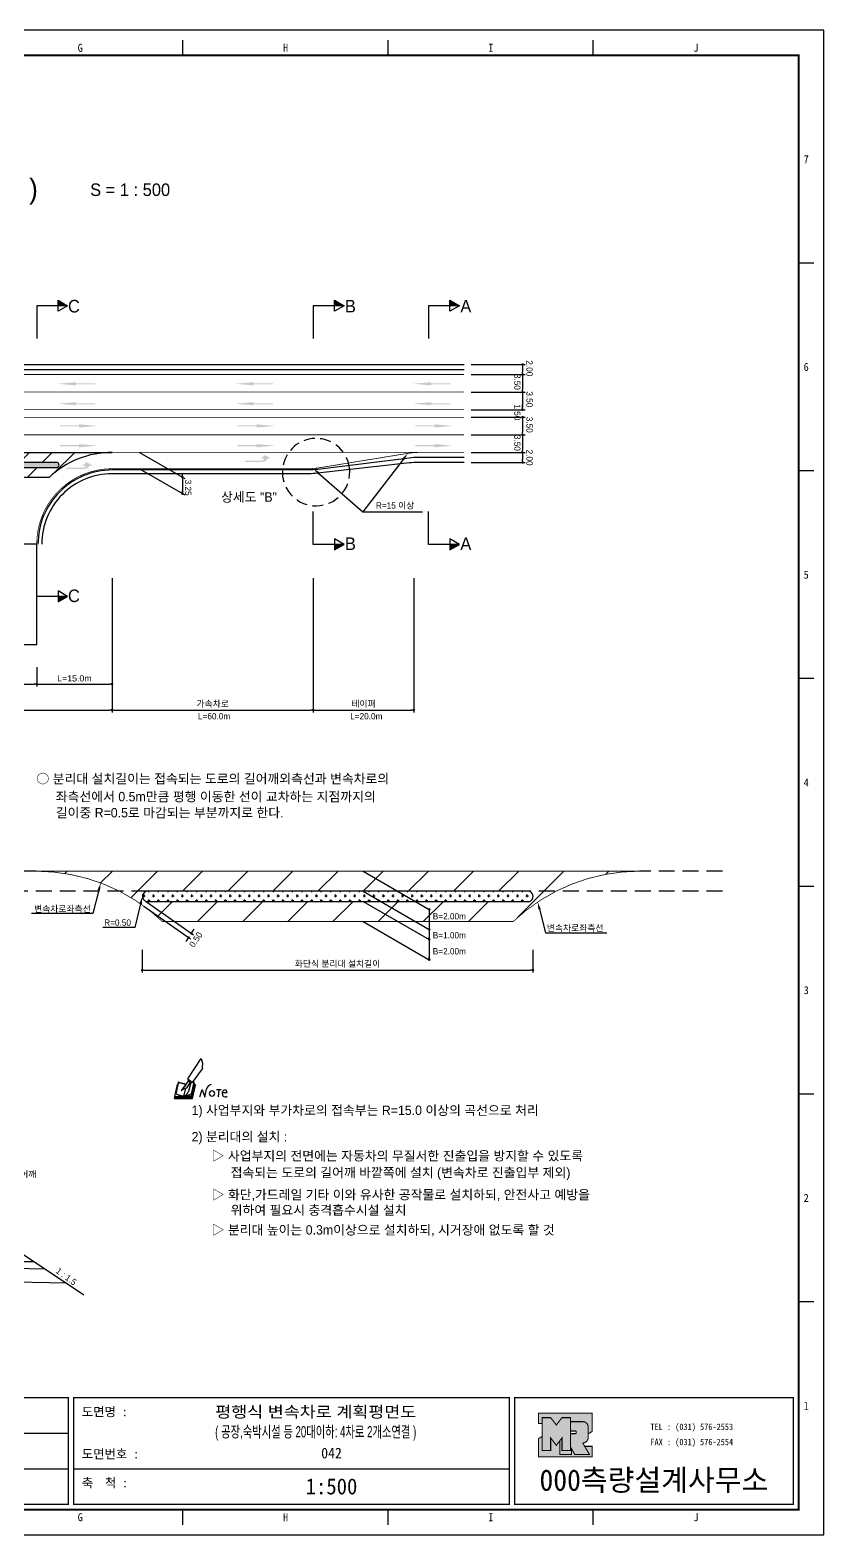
# Model space of a CAD drawing. Header units: millimetres. Extents: x 572 to 996, y 23 to 322.
# Drawn here: x 837.8 to 995.7, y 22.7 to 322.1 of the extents above; entities that cross this region are included whole.
import ezdxf
from ezdxf.enums import TextEntityAlignment as Align

# ---------------------------------------------------------------- set-up
doc = ezdxf.new("R2010")
doc.units = ezdxf.units.MM
doc.linetypes.add('HIDDEN', pattern=[9.525, 6.35, -3.175])
for name, color, linetype in [('CC-GSTR-0004', 4, 'Continuous'), ('CM-LANE-0030', 30, 'Continuous'), ('CZ-DIMT-0002', 7, 'Continuous'), ('CZ-LIN1-0007', 7, 'Continuous'), ('CZ-LIN2-0003', 3, 'Continuous'), ('CZ-LINE-0001', 7, 'Continuous'), ('CZ-TEXT-BOX0', 7, 'Continuous'), ('TITLE', 7, 'Continuous')]:
    doc.layers.add(name, color=color, linetype=linetype)
doc.styles.add('돋움', font='')
doc.styles.add('돋음체', font='')
doc.styles.get('돋움').set_extended_font_data('Dotum')
doc.styles.get('돋음체').set_extended_font_data('DotumChe')

# ---------------------------------------------------------------- blocks, each defined once
blk = doc.blocks.new('note')
for p, q in [((0.85, 3.5), (3.53, 7.57)), ((3.53, 7.57), (3.8, 6.64)), ((3.8, 6.64), (3.69, 5.72)), ((1, 3.1), (0.75, 2.77)), ((0.85, 3.5), (1.8, 2.79)), ((1, 3.4), (0.85, 3.21)), ((0.85, 3.21), (1.52, 2.71)), ((1.8, 2.79), (3.74, 5.46)), ((3.69, 5.72), (3.74, 5.46)), ((-1.24, 2.36), (-1.77, 0)), ((-1.77, 0), (1.77, 0)), ((-1.77, 0), (-1.77, -0.3)), ((-1.53, 0.52), (-1.55, 0.54)), ((-1.01, 2.9), (-1.53, 0.52)), ((-1.48, 0.48), (-1.53, 0.52)), ((-1.43, 0.44), (-1.48, 0.48)), ((-1.38, 0.41), (-1.43, 0.44)), ((-1.33, 0.4), (-1.38, 0.41)), ((-1.27, 0.37), (-1.33, 0.4)), ((-1.22, 0.35), (-1.27, 0.37)), ((-1.13, 2.36), (-1.24, 2.36)), ((-1.17, 0.33), (-1.22, 0.35)), ((-1.12, 0.32), (-1.17, 0.33)), ((-1.02, 0.25), (-1.12, 0.32)), ((-0.97, 0.22), (-1.02, 0.25)), ((-1, 2.9), (-1.01, 2.9)), ((-0.98, 2.85), (-1, 2.9)), ((-0.95, 2.8), (-0.98, 2.85)), ((-0.93, 0.21), (-0.97, 0.22)), ((-0.9, 2.75), (-0.95, 2.8)), ((-0.88, 0.19), (-0.93, 0.21)), ((-0.85, 2.72), (-0.9, 2.75)), ((-0.8, 0.18), (-0.88, 0.19)), ((-0.79, 2.69), (-0.85, 2.72)), ((-0.75, 0.17), (-0.8, 0.18)), ((-0.74, 2.68), (-0.79, 2.69)), ((-0.7, 0.16), (-0.75, 0.17)), ((-0.69, 2.65), (-0.74, 2.68)), ((-0.64, 0.15), (-0.7, 0.16)), ((-0.64, 2.65), (-0.69, 2.65)), ((-0.59, 2.63), (-0.64, 2.65)), ((-0.58, 0.14), (-0.64, 0.15)), ((-0.54, 2.62), (-0.59, 2.63)), ((-0.53, 0.13), (-0.58, 0.14)), ((-0.48, 2.61), (-0.54, 2.62)), ((-0.48, 0.12), (-0.53, 0.13)), ((-0.43, 2.61), (-0.48, 2.61)), ((-0.43, 0.11), (-0.48, 0.12)), ((0.75, 2.77), (-0.46, 1.16)), ((0.37, 2.24), (-0.46, 1.16)), ((-0.46, 1.16), (-0.08, 1.47)), ((-0.38, 2.59), (-0.43, 2.61)), ((-0.38, 0.08), (-0.43, 0.11)), ((-0.33, 2.59), (-0.38, 2.59)), ((-0.29, 0.06), (-0.38, 0.08)), ((-0.27, 2.58), (-0.33, 2.59)), ((-0.23, 0.05), (-0.29, 0.06)), ((-0.22, 2.57), (-0.27, 2.58)), ((-0.16, 0.04), (-0.23, 0.05)), ((-0.17, 2.56), (-0.22, 2.57)), ((-0.12, 2.55), (-0.17, 2.56)), ((-0.11, 0.03), (-0.16, 0.04)), ((-0.07, 2.53), (-0.12, 2.55)), ((-0.04, 0.02), (-0.11, 0.03)), ((-0.08, 1.47), (0.72, 1.75)), ((-0.01, 2.51), (-0.07, 2.53)), ((-0.05, -0.3), (-0.05, 0)), ((0, 0), (-0.04, 0.02)), ((0.04, 2.5), (-0.01, 2.51)), ((0.37, 1.63), (0, 0)), ((0, 0), (1.6, 0.53)), ((0, 0), (1.65, 0.18)), ((0, 0.01), (0.06, 0.04)), ((0, -0.3), (0, 0)), ((0.09, 2.48), (0.04, 2.5)), ((0.05, -0.3), (0.05, 0)), ((0.06, 0.04), (0.11, 0.07)), ((0.14, 2.48), (0.09, 2.48)), ((0.11, 0.07), (0.16, 0.09)), ((0.2, 2.47), (0.14, 2.48)), ((0.16, 0.09), (0.21, 0.12)), ((0.26, 2.43), (0.18, 2.46)), ((0.21, 0.12), (0.27, 0.14)), ((0.34, 2.4), (0.26, 2.43)), ((0.27, 0.14), (0.36, 0.19)), ((0.45, 2.37), (0.34, 2.4)), ((0.36, 0.19), (0.41, 0.22)), ((0.41, 0.22), (0.46, 0.27)), ((0.46, 0.27), (0.51, 0.3)), ((0.51, 0.3), (0.56, 0.34)), ((0.56, 0.34), (0.6, 0.4)), ((0.6, 0.4), (0.64, 0.45)), ((0.64, 0.45), (0.67, 0.51)), ((0.67, 0.51), (0.74, 0.58)), ((0.72, 1.75), (1.16, 2.53)), ((0.74, 0.58), (0.79, 0.63)), ((0.79, 0.63), (0.83, 0.68)), ((0.83, 0.68), (0.86, 0.73)), ((0.86, 0.73), (0.89, 0.79)), ((0.89, 0.84), (0.92, 0.89)), ((0.89, 0.79), (0.89, 0.84)), ((0.92, 0.89), (0.96, 0.95)), ((0.96, 0.95), (1.01, 0.97)), ((1.47, 2.74), (1.01, 0.97)), ((1.16, 2.53), (1.37, 2.82)), ((2.13, 2.84), (1.44, 2.63)), ((1.52, 2.71), (1.66, 2.9)), ((1.6, 0.53), (2.13, 2.84)), ((1.65, 0.18), (2.19, 2.48)), ((1.77, 0), (2.3, 2.36)), ((1.77, -0.3), (2.3, 2.07)), ((1.77, -0.38), (2.3, 1.99)), ((1.77, -0.44), (2.3, 1.93)), ((1.77, 0), (1.77, -0.3)), ((2.19, 2.48), (2.04, 2.47)), ((2.3, 2.36), (2.16, 2.36)), ((2.3, 2.36), (2.3, 2.07)), ((3.21, -0.08), (3.68, 1.4)), ((3.68, 1.4), (4.26, -0.14)), ((4.26, -0.14), (4.56, 1.44)), ((6.55, 1.34), (7.46, 1.34)), ((7.01, 1.34), (6.87, -0.11)), ((7.71, 0.77), (7.71, 0.55)), ((7.71, 0.77), (8.67, 0.77)), ((-1.77, -0.3), (1.77, -0.3)), ((-1.77, -0.43), (-1.77, -0.3)), ((-1.77, -0.37), (1.77, -0.37)), ((-1.77, -0.43), (1.77, -0.43))]:
    blk.add_line(p, q)
for centre, major_axis, start_param, end_param in [((0.4, 2.31), (0.0702, 0.0702), 3.283946, 6.425539), ((5.68, 1.23), (-0.806, 0.806), -0.591174, 0.597824), ((5.66, 0.58), (-0.378, 0.378), 3.926991, 10.210176), ((8.3, 0.49), (0.422, 0.422), 2.265602, 4.634911), ((8.19, 0.77), (-0.342, 0.342), 3.926991, 7.068583)]:
    blk.add_ellipse(centre, major_axis=major_axis, ratio=1, start_param=start_param, end_param=end_param)
blk = doc.blocks.new('_Dot')
at = {"color": 0, "linetype": 'ByBlock', "lineweight": -2}
blk.add_line((-0.5, 0), (-1, 0), dxfattribs=at)
at = {"color": 0, "linetype": 'ByBlock', "const_width": 0.5}
blk.add_lwpolyline([(-0.25, 0, 1), (0.25, 0, 1)], format="xyb", close=True, dxfattribs=at)

msp = doc.modelspace()

# ---------------------------------------------------------------- hatches: boundary and pattern name
at = {"layer": 'CM-LANE-0030'}
h = msp.add_hatch(dxfattribs=at)
h.set_pattern_fill('ANSI31', color=256, style=0)
h.set_pattern_definition([(45, (-891.8016, -332.9342), (-2.245064, 2.245064), [])])
h.paths.add_polyline_path([(694.1, 238.11, -0.191871), (706.65, 233.11), (841.55, 233.11, -0.191871), (854.1, 238.11)])
h.paths.add_polyline_path([(843.04, 236.11, -0.732581), (843.32, 235.2, 0.002096), (843.2, 235.11), (705.01, 235.11, 0.002096), (704.88, 235.2, -0.732581), (705.17, 236.11)], flags=16)
h = msp.add_hatch(dxfattribs=at)
h.set_pattern_fill('ANSI31', color=256, scale=2, style=0)
h.set_pattern_definition([(45, (-440.896, 610.8953), (-4.490128, 4.490128), [])])
h.paths.add_polyline_path([(933.89, 144.79, -0.191871), (958.99, 154.79), (838.99, 154.79, -0.191871), (864.09, 144.79)])
h.paths.add_polyline_path([(860.81, 148.79, 0.002096), (860.55, 148.97, -0.732581), (861.13, 150.79), (936.86, 150.79, -0.732581), (937.43, 148.97, 0.002096), (937.18, 148.79)], flags=16)
at = {"layer": 'CZ-LIN1-0007'}
for points in [[(846.91, 252.08), (846.91, 251.86), (850.74, 251.86), (850.74, 251.65), (846.91, 251.65), (846.91, 251.43), (843.26, 251.76)], [(882.27, 252.08), (882.27, 251.86), (886.09, 251.86), (886.09, 251.65), (882.27, 251.65), (882.27, 251.43), (878.62, 251.76)], [(917.62, 252.08), (917.62, 251.86), (921.44, 251.86), (921.44, 251.65), (917.62, 251.65), (917.62, 251.43), (913.97, 251.76)], [(846.91, 248.12), (846.91, 247.9), (850.74, 247.9), (850.74, 247.69), (846.91, 247.69), (846.91, 247.48), (843.26, 247.8)], [(882.27, 248.12), (882.27, 247.9), (886.09, 247.9), (886.09, 247.69), (882.27, 247.69), (882.27, 247.48), (878.62, 247.8)], [(917.62, 248.12), (917.62, 247.9), (921.44, 247.9), (921.44, 247.69), (917.62, 247.69), (917.62, 247.48), (913.97, 247.8)], [(847.52, 243.7), (847.52, 243.49), (843.7, 243.49), (843.7, 243.27), (847.52, 243.27), (847.52, 243.06), (851.17, 243.38)], [(882.87, 243.7), (882.87, 243.49), (879.05, 243.49), (879.05, 243.27), (882.87, 243.27), (882.87, 243.06), (886.53, 243.38)], [(918.23, 243.7), (918.23, 243.49), (914.4, 243.49), (914.4, 243.27), (918.23, 243.27), (918.23, 243.06), (921.88, 243.38)], [(847.52, 239.77), (847.52, 239.55), (843.7, 239.55), (843.7, 239.34), (847.52, 239.34), (847.52, 239.12), (851.17, 239.44)], [(882.87, 239.77), (882.87, 239.55), (879.05, 239.55), (879.05, 239.34), (882.87, 239.34), (882.87, 239.12), (886.53, 239.44)], [(918.23, 239.77), (918.23, 239.55), (914.4, 239.55), (914.4, 239.34), (918.23, 239.34), (918.23, 239.12), (921.88, 239.44)], [(884.04, 236.22, 0.267976), (885.07, 236.91), (885.7, 236.9), (884.53, 237.56), (883.58, 236.91), (884.27, 236.91, -0.504994), (883.97, 236.49), (880.5, 236.47), (880.5, 236.2)], [(848.57, 234.81, 0.267976), (849.6, 235.49), (850.23, 235.49), (849.06, 236.15), (848.12, 235.5), (848.81, 235.5, -0.504994), (848.5, 235.08), (845.04, 235.06), (845.04, 234.79)]]:
    msp.add_hatch(color=256, dxfattribs=at).paths.add_polyline_path(points)
at = {"layer": 'CZ-LIN2-0003'}
h = msp.add_hatch(dxfattribs=at)
h.set_pattern_fill('CROSS', color=256, scale=0.075, style=0)
h.set_pattern_definition([(0, (-891.8016, -332.93417), (0.47625, 0.47625), [0.238125, -0.714375]), (90, (-891.68252, -333.05323), (-0.47625, 0.47625), [0.238125, -0.714375])])
h.paths.add_polyline_path([(843.2, 235.11, -0.002096), (843.32, 235.2, 0.732581), (843.04, 236.11), (705.17, 236.11, 0.732581), (704.88, 235.2, -0.002096), (705.01, 235.11)])
h = msp.add_hatch(dxfattribs=at)
h.set_pattern_fill('CROSS', color=256, scale=0.15, style=0)
h.set_pattern_definition([(0, (-440.8958, 610.8953), (0.9525, 0.9525), [0.47625, -1.42875]), (90, (-440.6577, 610.6572), (-0.9525, 0.9525), [0.47625, -1.42875])])
h.paths.add_polyline_path([(861.13, 150.79, 0.732581), (860.55, 148.97, -0.002096), (860.81, 148.79), (937.18, 148.79, -0.002096), (937.43, 148.97, 0.732581), (936.86, 150.79)])
at = {"layer": 'CZ-LINE-0001'}
for points in [[(843.34, 268.38), (843.34, 267.28), (845.25, 267.28)], [(898.34, 268.38), (898.34, 267.28), (900.25, 267.28)], [(921.3, 268.38), (921.3, 267.28), (923.21, 267.28)], [(900.25, 219.82), (898.34, 219.82), (898.34, 218.72)], [(923.21, 219.82), (921.3, 219.82), (921.3, 218.72)], [(845.25, 209.45), (843.34, 209.45), (843.34, 208.35)]]:
    msp.add_hatch(color=256, dxfattribs=at).paths.add_polyline_path(points)
at = {"layer": 'TITLE', "ltscale": 150}
h = msp.add_hatch(color=8, dxfattribs=at)
edge = h.paths.add_edge_path()
edge.add_line((949.6, 46.98), (938.93, 46.98))
edge.add_line((938.93, 46.98), (938.93, 44.9))
edge.add_line((938.93, 44.9), (939.64, 44.9))
edge.add_line((939.64, 44.9), (939.64, 46.07))
edge.add_line((939.64, 46.07), (941.33, 46.07))
edge.add_line((941.33, 46.07), (942.46, 44.62))
edge.add_line((942.46, 44.62), (943.59, 46.07))
edge.add_line((943.59, 46.07), (945.28, 46.07))
edge.add_line((945.28, 46.07), (945.28, 45.28))
edge.add_line((945.28, 45.28), (947.72, 45.28))
edge.add_arc((947.72, 44.21), 1.07, 0, 90, ccw=False)
edge.add_line((948.79, 44.21), (948.79, 42.84))
edge.add_line((948.79, 42.84), (949.6, 43.35))
edge.add_line((949.6, 43.35), (949.6, 46.98))
h.paths.add_polyline_path([(943.15, 41.46), (942.46, 40.58), (941.33, 42.03), (941.33, 39.52), (939.64, 39.52), (939.64, 42.36), (938.93, 41.92), (938.93, 38.29), (949.6, 38.29), (949.6, 40.37), (948.1, 40.37), (949.06, 38.72), (946.16, 38.72), (945.46, 39.93), (945.46, 38.72), (943.15, 38.72)])
msp.add_hatch(color=5, dxfattribs=at).paths.add_polyline_path([(945.28, 46.07), (943.59, 46.07), (942.46, 44.62), (941.33, 46.07), (939.64, 46.07), (939.64, 39.52), (941.33, 39.52), (941.33, 42.03), (942.46, 40.58), (943.59, 42.03), (943.59, 39.52), (945.28, 39.52)])
h = msp.add_hatch(color=161, dxfattribs=at)
edge = h.paths.add_edge_path()
edge.add_arc((947.72, 44.21), 1.07, 360, 450)
edge.add_line((947.72, 45.28), (945.28, 45.28))
edge.add_line((945.28, 45.28), (945.28, 43.42))
edge.add_line((945.28, 43.42), (946.28, 43.42))
edge.add_arc((946.28, 43.31), 0.113, 0, 90, ccw=False)
edge.add_line((946.39, 43.31), (946.39, 43))
edge.add_arc((946.28, 43), 0.113, 270, 360, ccw=False)
edge.add_line((946.28, 42.89), (945.28, 42.89))
edge.add_line((945.28, 42.89), (945.28, 39.52))
edge.add_line((945.28, 39.52), (943.59, 39.52))
edge.add_line((943.59, 39.52), (943.59, 42.03))
edge.add_line((943.59, 42.03), (943.15, 41.46))
edge.add_line((943.15, 41.46), (943.15, 38.72))
edge.add_line((943.15, 38.72), (945.46, 38.72))
edge.add_line((945.46, 38.72), (945.46, 39.93))
edge.add_line((945.46, 39.93), (946.16, 38.72))
edge.add_line((946.16, 38.72), (949.06, 38.72))
edge.add_line((949.06, 38.72), (947.72, 41.04))
edge.add_arc((947.72, 42.1), 1.07, 270, 360)
edge.add_line((948.79, 42.1), (948.79, 44.21))

# ---------------------------------------------------------------- linework, layer by layer
at = {"color": 0, "linetype": 'ByBlock', "lineweight": -2}
for p, q in [((935.75, 255.36), (935.75, 255.11)), ((935.75, 253.86), (935.75, 254.11)), ((935.75, 253.36), (935.75, 253.11)), ((935.75, 250.36), (935.75, 250.61)), ((935.75, 249.86), (935.75, 249.61)), ((935.75, 246.86), (935.75, 247.11)), ((935.75, 246.86), (935.75, 247.11)), ((935.75, 244.86), (935.75, 244.61)), ((935.75, 244.86), (935.75, 244.61)), ((935.75, 241.86), (935.75, 242.11)), ((935.75, 241.36), (935.75, 241.11)), ((935.75, 238.36), (935.75, 238.61)), ((935.75, 237.86), (935.75, 237.61)), ((935.75, 236.36), (935.75, 236.61)), ((868.07, 233.45), (868.07, 233.7)), ((868.07, 232.95), (868.07, 232.7)), ((868.07, 230.2), (868.07, 230.45)), ((917.19, 146.94), (917.19, 146.69)), ((869.16, 141.4), (869.01, 141.19)), ((870.02, 142.63), (870.16, 142.83)), ((917.19, 142.94), (917.19, 142.69)), ((917.19, 141.44), (917.19, 141.69)), ((917.19, 137.44), (917.19, 137.69))]:
    msp.add_line(p, q, dxfattribs=at)
at = {"color": 0, "linetype": 'ByBlock', "const_width": 0.25}
for points in [[(935.75, 255.48, 1), (935.75, 255.73, 1)], [(935.75, 253.73, 1), (935.75, 253.48, 1)], [(935.75, 253.48, 1), (935.75, 253.73, 1)], [(935.75, 250.23, 1), (935.75, 249.98, 1)], [(935.75, 249.98, 1), (935.75, 250.23, 1)], [(935.75, 246.73, 1), (935.75, 246.48, 1)], [(935.75, 246.73, 1), (935.75, 246.48, 1)], [(935.75, 244.98, 1), (935.75, 245.23, 1)], [(935.75, 244.98, 1), (935.75, 245.23, 1)], [(935.75, 241.73, 1), (935.75, 241.48, 1)], [(935.75, 241.48, 1), (935.75, 241.73, 1)], [(935.75, 237.98, 1), (935.75, 238.23, 1)], [(935.75, 238.23, 1), (935.75, 237.98, 1)], [(935.75, 236.23, 1), (935.75, 235.98, 1)], [(868.07, 233.08, 1), (868.07, 233.33, 1)], [(868.07, 233.33, 1), (868.07, 233.08, 1)], [(868.07, 230.08, 1), (868.07, 229.83, 1)], [(917.19, 147.06, 1), (917.19, 147.31, 1)], [(869.23, 141.5, 1), (869.37, 141.7, 1)], [(869.95, 142.52, 1), (869.8, 142.32, 1)], [(917.19, 143.06, 1), (917.19, 143.31, 1)], [(917.19, 141.31, 1), (917.19, 141.06, 1)], [(917.19, 137.31, 1), (917.19, 137.06, 1)]]:
    msp.add_lwpolyline(points, format="xyb", close=True, dxfattribs=at)
at = {"layer": 'CC-GSTR-0004'}
for p, q in [((654.1, 255.61), (924.1, 255.61)), ((654.1, 254.61), (924.1, 254.61))]:
    msp.add_line(p, q, dxfattribs=at)
for points in [[(924.1, 237.11), (915.04, 237.11, 0.031099), (913.18, 236.99), (895.03, 234.73, -0.031099), (893.17, 234.61), (854.1, 234.61, 0.414214), (839.35, 219.86)], [(924.1, 236.11), (914.95, 236.11, 0.028015), (913.27, 236.02), (913.27, 236.02), (894.94, 233.95, -0.028015), (893.26, 233.86), (854.1, 233.86, 0.414214), (840.1, 219.86)]]:
    msp.add_lwpolyline(points, format="xyb", dxfattribs=at)
at = {"layer": 'CM-LANE-0030', "const_width": 0.15}
for points in [[(654.1, 246.61), (924.1, 246.61)], [(654.1, 245.11), (924.1, 245.11)]]:
    msp.add_lwpolyline(points, dxfattribs=at)
at = {"layer": 'CM-LANE-0030'}
msp.add_lwpolyline([(841.55, 233.11), (706.65, 233.11, 0.191871), (694.1, 238.11), (854.1, 238.11, 0.191871)], format="xyb", close=True, dxfattribs=at)
at = {"layer": 'CM-LANE-0030', "const_width": 0.15}
msp.add_lwpolyline([(838.99, 154.79), (958.99, 154.79, 0.191871), (933.89, 144.79), (864.09, 144.79, 0.191871)], format="xyb", close=True, dxfattribs=at)
at = {"layer": 'CZ-LIN1-0007', "const_width": 0.15}
for points in [[(654.1, 253.61), (924.1, 253.61)], [(854.1, 238.11), (884.71, 238.11)]]:
    msp.add_lwpolyline(points, dxfattribs=at)
at = {"layer": 'CZ-LIN1-0007', "linetype": 'HIDDEN', "const_width": 0.15}
for points in [[(654.1, 250.11), (924.1, 250.11)], [(654.1, 241.61), (924.1, 241.61)], [(884.71, 238.11), (915.31, 238.11)]]:
    msp.add_lwpolyline(points, dxfattribs=at)
at = {"layer": 'CZ-LIN1-0007', "const_width": 0.15}
msp.add_lwpolyline([(924.1, 238.11), (915.31, 238.11, 0.040295), (912.91, 237.92), (895.3, 235.05), (895.3, 235.05, -0.040295), (892.89, 234.86), (854.1, 234.86, 0.414214), (839.1, 219.86)], format="xyb", dxfattribs=at)
at = {"layer": 'CZ-LIN2-0003'}
for p, q in [((836.26, 78.65), (848.46, 70.51)), ((840.79, 75.63), (791.26, 76.62)), ((834.76, 77.15), (838.51, 77.15)), ((845.04, 72.8), (791.26, 73.87))]:
    msp.add_line(p, q, dxfattribs=at)
for points in [[(704.88, 235.2, -0.002096), (705.01, 235.11), (843.2, 235.11, -0.002096), (843.32, 235.2, 0.732581), (843.04, 236.11), (705.17, 236.11, 0.732581)], [(937.18, 148.79, -0.002096), (937.43, 148.97, 0.732581), (936.86, 150.79), (861.13, 150.79, 0.732581), (860.55, 148.97, -0.002096), (860.81, 148.79)]]:
    msp.add_lwpolyline(points, format="xyb", close=True, dxfattribs=at)
msp.add_lwpolyline([(839.1, 219.86), (809.1, 219.86), (809.1, 199.86), (839.1, 199.86)], close=True, dxfattribs=at)
at = {"layer": 'CZ-LINE-0001'}
for p, q in [((845.25, 267.28), (839.1, 267.28)), ((839.1, 267.28), (839.1, 260.74)), ((843.34, 266.18), (843.34, 268.38)), ((843.34, 268.38), (845.25, 267.28)), ((845.25, 267.28), (843.34, 266.18)), ((900.25, 267.28), (894.1, 267.28)), ((894.1, 267.28), (894.1, 260.74)), ((898.34, 266.18), (898.34, 268.38)), ((898.34, 268.38), (900.25, 267.28)), ((900.25, 267.28), (898.34, 266.18)), ((923.21, 267.28), (917.06, 267.28)), ((917.06, 267.28), (917.06, 260.74)), ((921.3, 266.18), (921.3, 268.38)), ((921.3, 268.38), (923.21, 267.28)), ((923.21, 267.28), (921.3, 266.18)), ((925.53, 255.61), (936.25, 255.61)), ((935.75, 255.11), (935.75, 254.11)), ((925.53, 253.61), (936.25, 253.61)), ((925.53, 253.61), (936.25, 253.61)), ((935.75, 253.11), (935.75, 250.61)), ((925.53, 250.11), (936.25, 250.11)), ((925.53, 250.11), (936.25, 250.11)), ((935.75, 249.61), (935.75, 247.11)), ((925.53, 246.61), (936.25, 246.61)), ((925.53, 246.61), (936.25, 246.61)), ((935.75, 247.11), (935.75, 247.61)), ((925.53, 245.11), (936.25, 245.11)), ((925.53, 245.11), (936.25, 245.11)), ((935.75, 244.61), (935.75, 242.11)), ((935.75, 244.61), (935.75, 244.11)), ((925.53, 241.61), (936.25, 241.61)), ((925.53, 241.61), (936.25, 241.61)), ((935.75, 241.11), (935.75, 238.61)), ((859.57, 238.11), (868.57, 232.92)), ((925.53, 238.11), (936.25, 238.11)), ((925.53, 238.11), (936.25, 238.11)), ((935.75, 237.61), (935.75, 236.61)), ((859.57, 234.86), (868.57, 229.67)), ((925.53, 236.11), (936.25, 236.11)), ((868.07, 232.7), (868.07, 229.7)), ((894.1, 219.82), (894.1, 226.36)), ((903.97, 226.29), (915.86, 226.29)), ((917.06, 219.82), (917.06, 226.36)), ((900.25, 219.82), (894.1, 219.82)), ((900.25, 219.82), (898.34, 220.92)), ((898.34, 220.92), (898.34, 218.72)), ((898.34, 218.72), (900.25, 219.82)), ((923.21, 219.82), (917.06, 219.82)), ((923.21, 219.82), (921.3, 220.92)), ((921.3, 220.92), (921.3, 218.72)), ((921.3, 218.72), (923.21, 219.82)), ((839.1, 209.45), (839.1, 215.99)), ((854.1, 213.12), (854.1, 186.34)), ((894.1, 213.12), (894.1, 186.34)), ((894.1, 213.12), (894.1, 186.34)), ((914.1, 213.12), (914.1, 186.34)), ((845.25, 209.45), (843.34, 210.55)), ((843.34, 210.55), (843.34, 208.35)), ((845.25, 209.45), (839.1, 209.45)), ((843.34, 208.35), (845.25, 209.45)), ((839.1, 195.4), (839.1, 191.51)), ((839.1, 195.4), (839.1, 191.51)), ((854.1, 195.4), (854.1, 186.34)), ((854.1, 195.4), (854.1, 191.51)), ((809.6, 192.01), (838.6, 192.01)), ((839.6, 192.01), (853.6, 192.01)), ((794.6, 186.84), (853.6, 186.84)), ((854.6, 186.84), (893.6, 186.84)), ((894.6, 186.84), (913.6, 186.84)), ((904.03, 154.79), (917.19, 147.19)), ((904.03, 150.79), (917.19, 143.19)), ((860.39, 147.86), (869.71, 141.32)), ((860.96, 148.68), (870.28, 142.13)), ((904.03, 148.79), (917.19, 141.19)), ((917.19, 147.19), (917.19, 137.19)), ((904.03, 144.79), (917.19, 137.19)), ((869.01, 141.19), (868.73, 140.78)), ((870.16, 142.83), (870.45, 143.24)), ((860.07, 139.16), (860.07, 134.63)), ((937.81, 139.16), (937.81, 134.63)), ((860.57, 135.13), (937.31, 135.13))]:
    msp.add_line(p, q, dxfattribs=at)
at = {"layer": 'CZ-LINE-0001', "linetype": 'HIDDEN', "ltscale": 0.35}
msp.add_line((901.32, 234.98), (901.32, 234.98), dxfattribs=at)
at = {"layer": 'CZ-LINE-0001', "linetype": 'HIDDEN', "ltscale": 0.5}
for p, q in [((838.99, 154.79), (822.47, 154.79)), ((975.52, 154.79), (958.99, 154.79)), ((861.13, 150.79), (822.47, 150.79)), ((975.52, 150.79), (936.86, 150.79))]:
    msp.add_line(p, q, dxfattribs=at)
at = {"layer": 'CZ-LINE-0001'}
for points in [[(911.99, 236.73), (903.97, 226.29)], [(895.23, 233.92), (903.97, 226.29)], [(851.46, 151.01), (850.28, 146.35), (838.05, 146.35)], [(859.76, 148.29), (858.59, 143.62), (852.25, 143.62)]]:
    msp.add_lwpolyline(points, dxfattribs=at)
at = {"layer": 'CZ-LINE-0001', "extrusion": (0, 0, -1)}
msp.add_lwpolyline([(-939.12, 147.21), (-940.29, 142.54), (-952.52, 142.54)], dxfattribs=at)
at = {"layer": 'CZ-LINE-0001', "linetype": 'HIDDEN', "ltscale": 0.35}
msp.add_arc((894.67, 234.19), 6.7, 6.7667, 6.749, dxfattribs=at)
at = {"layer": 'CZ-LINE-0001'}
for points in [[(911.8, 236.88), (912.91, 237.92), (912.19, 236.57)], [(895.07, 233.73), (894.1, 234.91), (895.39, 234.11)], [(851.21, 151.07), (851.82, 152.47), (851.7, 150.95)], [(859.52, 148.35), (860.13, 149.74), (860.01, 148.23)]]:
    msp.add_solid(points, dxfattribs=at)
at = {"layer": 'CZ-LINE-0001', "extrusion": (0, 0, -1)}
msp.add_solid([(-939.36, 147.27), (-938.75, 148.66), (-938.88, 147.15)], dxfattribs=at)
at = {"layer": 'TITLE', "color": 7, "linetype": 'Continuous'}
for p, q in [((868.18, 317.09), (868.18, 320.11)), ((909, 317.09), (909, 320.11)), ((949.82, 317.09), (949.82, 320.11)), ((993.67, 275.76), (990.65, 275.76)), ((993.67, 234.43), (990.65, 234.43)), ((993.67, 193.1), (990.65, 193.1)), ((993.67, 151.77), (990.65, 151.77)), ((993.67, 110.44), (990.65, 110.44)), ((993.67, 69.11), (990.65, 69.11)), ((868.18, 24.76), (868.18, 27.78)), ((909, 24.76), (909, 27.78)), ((949.82, 24.76), (949.82, 27.78))]:
    msp.add_line(p, q, dxfattribs=at)
at = {"layer": 'TITLE', "ltscale": 150}
for p, q in [((758.81, 42.99), (845.42, 42.99)), ((758.81, 35.92), (845.42, 35.92)), ((846.48, 35.92), (933.09, 35.92))]:
    msp.add_line(p, q, dxfattribs=at)
at = {"layer": 'TITLE'}
msp.add_line((990.76, 27.78), (581.9, 27.78), dxfattribs=at)
msp.add_lwpolyline([(572.32, 22.75), (995.68, 22.75), (995.68, 322.13), (572.32, 322.13)], close=True, dxfattribs=at)
at = {"layer": 'TITLE', "linetype": 'Continuous', "const_width": 0.403}
msp.add_lwpolyline([(582.4, 27.78), (582.4, 317.09), (990.65, 317.09), (990.65, 27.78)], close=True, dxfattribs=at)
at = {"layer": 'TITLE', "ltscale": 150}
for points, const_width in [([(845.42, 28.85), (758.81, 28.85), (758.81, 50.07), (845.42, 50.07)], 0.265), ([(846.48, 50.07), (933.09, 50.07), (933.09, 28.85), (846.48, 28.85)], 0.265), ([(989.59, 50.07), (989.59, 28.85), (934.15, 28.85), (934.15, 50.07), (989.59, 50.07)], 0.265), ([(945.28, 46.07), (943.59, 46.07), (942.46, 44.62), (941.33, 46.07), (939.64, 46.07), (939.64, 39.52), (941.33, 39.52), (941.33, 42.03), (942.46, 40.58), (943.59, 42.03), (943.59, 39.52), (945.28, 39.52)], 0.212), ([(943.15, 41.46), (942.46, 40.58), (941.33, 42.03), (941.33, 39.52), (939.64, 39.52), (939.64, 42.36), (938.93, 41.92), (938.93, 38.29), (949.6, 38.29), (949.6, 40.37), (948.1, 40.37), (949.06, 38.72), (946.16, 38.72), (945.46, 39.93), (945.46, 38.72), (943.15, 38.72)], 0.212)]:
    msp.add_lwpolyline(points, close=True, dxfattribs=dict(at, const_width=const_width))
at = {"layer": 'TITLE', "ltscale": 150, "const_width": 0.212}
for points in [[(949.6, 46.98), (938.93, 46.98), (938.93, 44.9), (939.64, 44.9), (939.64, 46.07), (941.33, 46.07), (942.46, 44.62), (943.59, 46.07), (945.28, 46.07), (945.28, 45.28), (947.72, 45.28, -0.414214), (948.79, 44.21), (948.79, 42.84), (949.6, 43.35)], [(948.79, 44.21, 0.414214), (947.72, 45.28), (945.28, 45.28), (945.28, 43.42), (946.28, 43.42, -0.414214), (946.39, 43.31), (946.39, 43, -0.414214), (946.28, 42.89), (945.28, 42.89), (945.28, 39.52), (943.59, 39.52), (943.59, 42.03), (943.15, 41.46), (943.15, 38.72), (945.46, 38.72), (945.46, 39.93), (946.16, 38.72), (949.06, 38.72), (947.72, 41.04, 0.414214), (948.79, 42.1)]]:
    msp.add_lwpolyline(points, format="xyb", close=True, dxfattribs=at)

# ---------------------------------------------------------------- block references
at = {"layer": 'CZ-LINE-0001', "xscale": 0.5, "yscale": 0.5, "zscale": 0.5}
for p in [(839.1, 192.01), (854.1, 192.01), (854.1, 186.84), (894.1, 186.84), (914.1, 186.84), (937.81, 135.13)]:
    msp.add_blockref('_Dot', p, dxfattribs=at)
at = {"layer": 'CZ-LINE-0001', "xscale": 0.5, "yscale": 0.5, "zscale": 0.5, "rotation": 180}
for p in [(839.1, 192.01), (854.1, 186.84), (894.1, 186.84), (860.07, 135.13)]:
    msp.add_blockref('_Dot', p, dxfattribs=at)
at = {"layer": 'CZ-TEXT-BOX0'}
msp.add_blockref('note', (868.31, 109.99), dxfattribs=at)

# ---------------------------------------------------------------- texts
at = {"layer": 'CZ-DIMT-0002', "style": '돋움'}
for s, height, p in [('C', 2.5, (846.5, 267.2)), ('B', 2.5, (901.5, 267.2)), ('A', 2.5, (924.46, 267.2)), ('상세도 "B"', 1.875, (881.33, 229.23)), ('R=15 이상', 1.25, (910.39, 227.55)), ('B', 2.5, (901.5, 219.95)), ('A', 2.5, (924.46, 219.95)), ('C', 2.5, (846.5, 209.58)), ('L=60.0m', 1.25, (874.39, 185.62)), ('L=20.0m', 1.25, (904.66, 185.62))]:
    msp.add_text(s, height=height, dxfattribs=at).set_placement(p, align=Align.MIDDLE_CENTER)
for s, p in [('2.00', (936.51, 256.42)), ('3.50', (934.08, 253.73)), ('3.50', (936.51, 250.26)), ('1.50', (934.08, 247.67)), ('3.50', (936.51, 245.2)), ('3.50', (934.08, 241.59)), ('2.00', (936.51, 238.67))]:
    msp.add_text(s, height=1.25, rotation=270, dxfattribs=at).set_placement(p)
for s, p in [('○ 분리대 설치길이는 접속되는 도로의 길어깨외측선과 변속차로의', (839.04, 173.19)), ('좌측선에서 0.5m만큼 평행 이동한 선이 교차하는 지점까지의', (842.89, 169.63)), ('길이중 R=0.5로 마감되는 부분까지로 한다.', (842.89, 166.43)), ('1) 사업부지와 부가차로의 접속부는 R=15.0 이상의 곡선으로 처리', (869.91, 107.23)), ('2) 분리대의 설치 :', (869.91, 101.97)), ('▷ 사업부지의 전면에는 자동차의 무질서한 진출입을 방지할 수 있도록', (873.89, 98.17)), ('접속되는 도로의 길어깨 바깥쪽에 설치 (변속차로 진출입부 제외)', (877.68, 94.84)), ('▷ 화단,가드레일 기타 이와 유사한 공작물로 설치하되, 안전사고 예방을', (873.89, 90.44)), ('위하여 필요시 충격흡수시설 설치', (877.68, 87.37)), ('▷ 분리대 높이는 0.3m이상으로 설치하되, 시거장애 없도록 할 것', (873.89, 83.43))]:
    msp.add_text(s, height=1.875, dxfattribs=at).set_placement(p, align=Align.MIDDLE_LEFT)
for s, p in [('변속차로좌측선', (838.58, 146.66)), ('R=0.50', (852.53, 143.94)), ('B=2.00m', (917.89, 145.2)), ('변속차로좌측선', (940.57, 142.86)), ('B=1.00m', (917.89, 141.42)), ('B=2.00m', (917.89, 138.23))]:
    msp.add_text(s, height=1.25, dxfattribs=at).set_placement(p)
msp.add_text('1 : 1.5', height=1.25, rotation=323.8881, dxfattribs=at).set_placement((844.98, 74.16), align=Align.MIDDLE_CENTER)
at = {"layer": 'CZ-DIMT-0002', "char_height": 1.25, "attachment_point": 5, "style": '돋움'}
for s, insert, rotation in [('3.25', (869.22, 231.1), 270), ('\\A1;0.50', (870.76, 141.18), 54.9032)]:
    msp.add_mtext(s, dxfattribs=dict(at, insert=insert, rotation=rotation))
at = {"layer": 'CZ-LINE-0001', "char_height": 1.25, "attachment_point": 5, "style": '돋움'}
for s, insert in [('\\A1;{\\fArial|b0|i0|c0|p32;L=15.0m}', (846.6, 193.15)), ('\\A1;가속차로', (874.1, 188.04)), ('\\A1;테이퍼', (904.1, 188.04)), ('\\A1;화단식 분리대 설치길이', (898.94, 136.32)), ('\\A1;보호길어깨', (835.01, 94.42))]:
    msp.add_mtext(s, dxfattribs=dict(at, insert=insert))
at = {"layer": 'TITLE', "color": 3, "linetype": 'Continuous', "style": '돋음체'}
for s, p in [('G', (847.76, 318.6)), ('H', (888.59, 318.6)), ('I', (929.41, 318.6)), ('J', (970.24, 318.6)), ('7', (992.16, 296.43)), ('6', (992.16, 255.1)), ('5', (992.16, 213.77)), ('4', (992.16, 172.44)), ('3', (992.16, 131.11)), ('2', (992.16, 89.78)), ('1', (992.16, 48.45)), ('G', (847.76, 26.27)), ('H', (888.59, 26.27)), ('I', (929.41, 26.27)), ('J', (970.24, 26.27))]:
    msp.add_text(s, height=1.59, dxfattribs=at).set_placement(p, align=Align.MIDDLE)
at = {"layer": 'TITLE', "style": '돋움'}
msp.add_text('( 공장,숙박시설 등 20대이하: 4차로 2개소연결 )', height=4, dxfattribs=at).set_placement((785.79, 290.58), align=Align.MIDDLE_CENTER)
msp.add_text('S = 1 : 500', height=2.5, dxfattribs=at).set_placement((849.73, 290.37), align=Align.MIDDLE_LEFT)
at = {"layer": 'TITLE', "style": '돋음체'}
for s, p in [('도면명 :', (848.07, 46.35)), ('도면번호 :', (848.07, 37.96)), ('축  척 :', (848.07, 32.21))]:
    msp.add_text(s, height=1.804, dxfattribs=at).set_placement(p)
at = {"layer": 'TITLE', "style": '돋움'}
for s, width, p, p2 in [('평행식 변속차로 계획평면도', 1.010039, (874.6, 46.1), (914.6, 46.1)), ('( 공장,숙박시설 등 20대이하: 4차로 2개소연결 )', 0.586912, (874.6, 42.15), (914.6, 42.15))]:
    msp.add_text(s, height=2.25, dxfattribs=dict(at, width=width)).set_placement(p, p2, align=Align.FIT)
at = {"layer": 'TITLE', "color": 180, "style": '돋음체'}
for s, p in [('TEL : (031) 576-2553', (961.17, 43.62)), ('FAX : (031) 576-2554', (961.17, 40.6))]:
    msp.add_text(s, height=1.2733, dxfattribs=at).set_placement(p)
at = {"layer": 'TITLE', "linetype": 'Continuous', "style": '돋음체'}
for s, height, p in [('042', 2.122, (897.74, 39.02)), ('1:500', 3.183, (897.74, 32.38))]:
    msp.add_text(s, height=height, dxfattribs=at).set_placement(p, align=Align.MIDDLE)
at = {"layer": 'TITLE', "color": 180, "style": '돋음체'}
msp.add_text('000측량설계사무소', height=4.244, dxfattribs=at).set_placement((961.87, 31.53), align=Align.CENTER)

doc.saveas('drawing.dxf')
